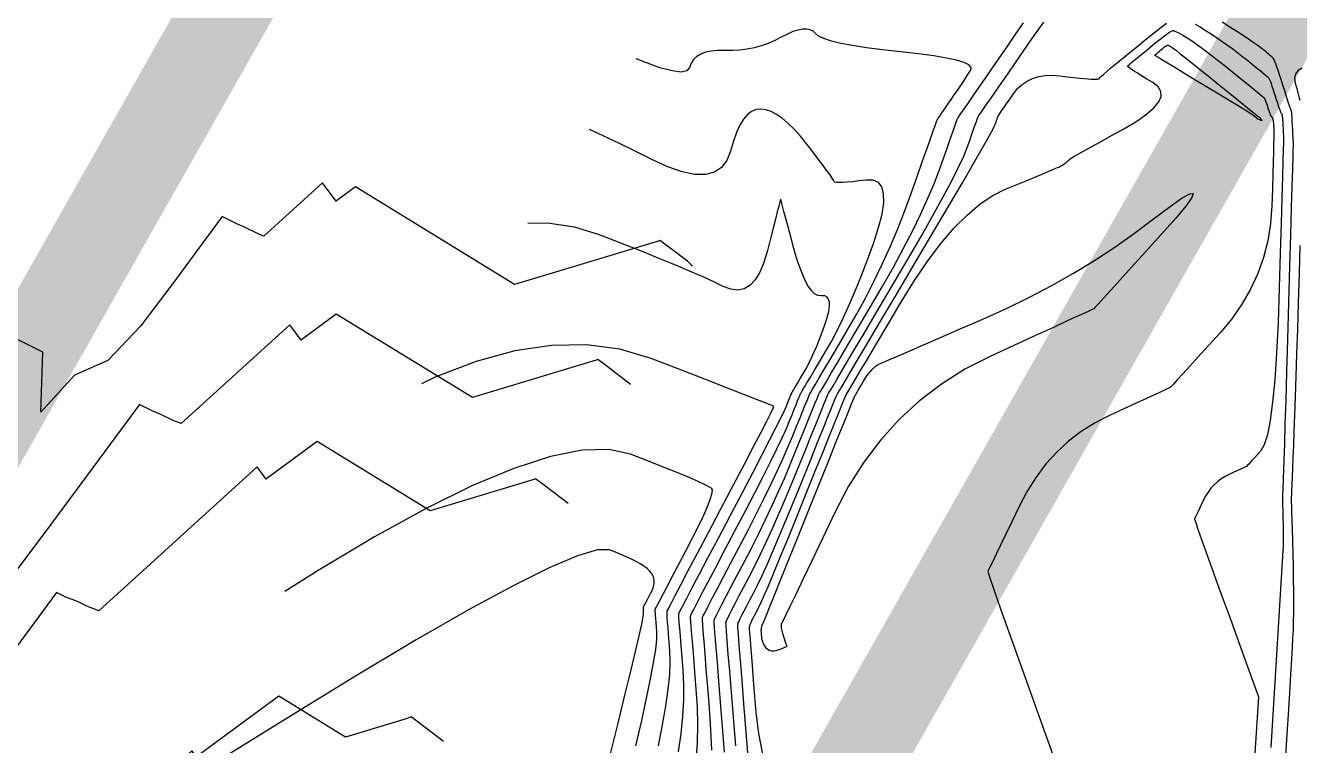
# Model space of a CAD drawing. Header units: metres. Extents: x 729358 to 732680, y 1423022 to 1426117.
# Drawn here: x 730693.5 to 730748.8, y 1425781.3 to 1425812.6 of the extents above; entities that cross this region are included whole.
import ezdxf

# ---------------------------------------------------------------- set-up
doc = ezdxf.new("R2010")
doc.units = ezdxf.units.M
doc.header["$MEASUREMENT"] = 0
doc.linetypes.add('PHANTOM', pattern=[2.5, 1.25, -0.25, 0.25, -0.25, 0.25, -0.25])
for name, color, linetype in [('36Bound', 6, 'PHANTOM'), ('CONTOUR', 59, 'Continuous'), ('HR36 IE-Exi_Xref$0$CONTOUR', 8, 'Continuous'), ('HR36 IE-Exi_Xref$0$CONTOURINDEX', 10, 'Continuous'), ('INDEX-CON', 252, 'Continuous')]:
    doc.layers.add(name, color=color, linetype=linetype)

# ---------------------------------------------------------------- blocks, each defined once
blk = doc.blocks.new('ct 50 rai')
at = {"layer": 'CONTOUR'}
for points in [[(-278.741, 2.08), (-278.778, 2.976), (-278.842, 3.919), (-278.915, 4.825), (-278.978, 5.612), (-279.032, 6.278), (-279.075, 6.823), (-279.108, 7.248), (-279.132, 7.553), (-279.145, 7.737), (-279.148, 7.801), (-279.147, 7.805), (-279.145, 7.811), (-279.143, 7.817), (-279.142, 7.824), (-279.14, 7.833), (-279.138, 7.842), (-279.136, 7.853), (-279.135, 7.865), (-279.108, 7.924), (-279.032, 8.075), (-278.906, 8.32), (-278.73, 8.658), (-278.505, 9.089), (-278.23, 9.613), (-277.906, 10.23), (-277.532, 10.94), (-277.147, 11.678), (-276.789, 12.376), (-276.459, 13.036), (-276.156, 13.656), (-275.88, 14.238), (-275.632, 14.781), (-275.412, 15.285), (-275.219, 15.75), (-275.05, 16.169), (-274.904, 16.532), (-274.78, 16.839), (-274.678, 17.092), (-274.598, 17.289), (-274.541, 17.431), (-274.506, 17.518), (-274.493, 17.55), (-274.491, 17.553), (-274.489, 17.557), (-274.487, 17.56), (-274.486, 17.563), (-274.484, 17.566), (-274.483, 17.569), (-274.482, 17.571), (-274.481, 17.574), (-274.454, 17.619), (-274.376, 17.75), (-274.247, 17.968), (-274.068, 18.272), (-273.837, 18.661), (-273.554, 19.138), (-273.221, 19.7), (-272.837, 20.348), (-272.435, 21.046), (-272.05, 21.756), (-271.681, 22.479), (-271.328, 23.213), (-270.992, 23.96), (-270.672, 24.72), (-270.368, 25.491), (-270.081, 26.275), (-269.819, 27.017), (-269.591, 27.661), (-269.398, 28.207), (-269.239, 28.656), (-269.114, 29.007), (-269.024, 29.26), (-268.967, 29.416), (-268.945, 29.475), (-268.941, 29.484), (-268.937, 29.491), (-268.934, 29.498), (-268.931, 29.503), (-268.929, 29.508), (-268.927, 29.511), (-268.926, 29.513), (-268.926, 29.513), (-268.917, 29.527), (-268.889, 29.566), (-268.844, 29.632), (-268.779, 29.725), (-268.697, 29.844), (-268.597, 29.989), (-268.478, 30.161), (-268.341, 30.359), (-268.199, 30.564), (-268.067, 30.756), (-267.945, 30.936), (-267.832, 31.104), (-267.729, 31.26), (-267.636, 31.402), (-267.552, 31.533), (-267.477, 31.651), (-267.464, 31.761), (-267.564, 31.868), (-267.777, 31.972), (-268.102, 32.072), (-268.541, 32.168), (-269.092, 32.261), (-269.757, 32.351), (-270.534, 32.438), (-271.321, 32.524), (-272.015, 32.614), (-272.617, 32.709), (-273.127, 32.806), (-273.543, 32.908), (-273.867, 33.013), (-274.098, 33.123), (-274.236, 33.235), (-274.34, 33.333), (-274.467, 33.397), (-274.618, 33.428), (-274.792, 33.424), (-274.989, 33.386), (-275.21, 33.315), (-275.454, 33.21), (-275.721, 33.071), (-276.003, 32.925), (-276.292, 32.801), (-276.588, 32.698), (-276.891, 32.616), (-277.201, 32.555), (-277.517, 32.516), (-277.84, 32.497), (-278.17, 32.5), (-278.486, 32.5), (-278.766, 32.474), (-279.011, 32.421), (-279.22, 32.342), (-279.394, 32.237), (-279.533, 32.105), (-279.636, 31.947), (-279.704, 31.762), (-279.822, 31.613), (-280.076, 31.561), (-280.466, 31.605), (-280.992, 31.746), (-281.653, 31.984), (-282.02, 32.138)], [(-280.184, 2.016), (-280.073, 2.812), (-279.998, 3.564), (-279.959, 4.274), (-279.954, 4.941), (-279.985, 5.566), (-280.031, 6.132), (-280.07, 6.623), (-280.103, 7.04), (-280.13, 7.381), (-280.15, 7.648), (-280.163, 7.84), (-280.171, 7.958), (-280.172, 8), (-280.169, 8.005), (-280.167, 8.011), (-280.165, 8.017), (-280.164, 8.023), (-280.162, 8.03), (-280.161, 8.037), (-280.159, 8.044), (-280.158, 8.051), (-280.122, 8.124), (-280.017, 8.328), (-279.843, 8.662), (-279.599, 9.128), (-279.286, 9.723), (-278.904, 10.45), (-278.453, 11.307), (-277.932, 12.296), (-277.408, 13.291), (-276.947, 14.172), (-276.549, 14.938), (-276.213, 15.588), (-275.94, 16.124), (-275.73, 16.544), (-275.583, 16.849), (-275.498, 17.039), (-275.448, 17.163), (-275.404, 17.272), (-275.367, 17.364), (-275.335, 17.441), (-275.311, 17.502), (-275.292, 17.547), (-275.28, 17.577), (-275.274, 17.59), (-275.271, 17.595), (-275.269, 17.6), (-275.267, 17.604), (-275.265, 17.607), (-275.264, 17.61), (-275.263, 17.612), (-275.262, 17.613), (-275.262, 17.614), (-275.254, 17.628), (-275.231, 17.666), (-275.193, 17.73), (-275.14, 17.819), (-275.072, 17.934), (-274.989, 18.074), (-274.891, 18.24), (-274.778, 18.43), (-274.658, 18.642), (-274.538, 18.869), (-274.418, 19.113), (-274.299, 19.374), (-274.18, 19.65), (-274.061, 19.943), (-273.943, 20.252), (-273.825, 20.578), (-273.724, 20.889), (-273.657, 21.156), (-273.625, 21.379), (-273.626, 21.557), (-273.661, 21.692), (-273.73, 21.782), (-273.833, 21.827), (-273.97, 21.828), (-274.124, 21.842), (-274.276, 21.926), (-274.427, 22.079), (-274.577, 22.302), (-274.726, 22.594), (-274.874, 22.956), (-275.021, 23.387), (-275.166, 23.888), (-275.302, 24.39), (-275.42, 24.826), (-275.52, 25.195), (-275.602, 25.497), (-275.666, 25.732), (-275.711, 25.9), (-275.739, 26.002), (-275.749, 26.037), (-275.758, 26.003), (-275.786, 25.899), (-275.83, 25.725), (-275.893, 25.48), (-275.973, 25.165), (-276.071, 24.78), (-276.187, 24.325), (-276.32, 23.8), (-276.475, 23.285), (-276.653, 22.861), (-276.857, 22.529), (-277.084, 22.289), (-277.336, 22.14), (-277.613, 22.082), (-277.914, 22.116), (-278.239, 22.242), (-278.619, 22.427), (-279.084, 22.64), (-279.635, 22.881), (-280.27, 23.149), (-280.99, 23.446), (-281.795, 23.77), (-282.685, 24.122), (-283.66, 24.502), (-284.698, 24.819), (-285.777, 24.983), (-286.737, 24.991)], [(-282.044, 2.275), (-281.785, 3.38), (-281.568, 4.351), (-281.395, 5.19), (-281.264, 5.895), (-281.176, 6.468), (-281.131, 6.907), (-281.129, 7.214), (-281.147, 7.439), (-281.162, 7.635), (-281.175, 7.802), (-281.184, 7.94), (-281.191, 8.048), (-281.195, 8.128), (-281.196, 8.178), (-281.195, 8.199), (-281.192, 8.206), (-281.19, 8.212), (-281.188, 8.217), (-281.186, 8.222), (-281.184, 8.227), (-281.183, 8.231), (-281.182, 8.234), (-281.182, 8.238), (-281.161, 8.28), (-281.098, 8.399), (-280.995, 8.597), (-280.851, 8.872), (-280.665, 9.225), (-280.439, 9.655), (-280.171, 10.164), (-279.862, 10.75), (-279.556, 11.339), (-279.298, 11.856), (-279.086, 12.302), (-278.922, 12.676), (-278.806, 12.978), (-278.736, 13.208), (-278.714, 13.367), (-278.739, 13.454), (-278.837, 13.522), (-279.033, 13.624), (-279.328, 13.76), (-279.721, 13.93), (-280.212, 14.134), (-280.802, 14.372), (-281.49, 14.645), (-282.276, 14.951), (-283.219, 15.155), (-284.376, 15.12), (-285.749, 14.847), (-287.337, 14.334), (-289.139, 13.583), (-291.156, 12.592), (-293.389, 11.363), (-295.836, 9.895), (-297.298, 8.988)]]:
    blk.add_lwpolyline(points, dxfattribs=at)
at = {"layer": 'CONTOUR', "flags": 128}
for points in [[(-273.707, 17.519), (-273.66, 17.599), (-273.526, 17.826), (-273.305, 18.2), (-272.997, 18.72), (-272.602, 19.387), (-272.12, 20.2), (-271.551, 21.16), (-270.896, 22.266), (-270.233, 23.393), (-269.643, 24.412), (-269.127, 25.325), (-268.683, 26.131), (-268.313, 26.83), (-268.015, 27.422), (-267.791, 27.907), (-267.64, 28.285), (-267.532, 28.59), (-267.438, 28.855), (-267.359, 29.079), (-267.293, 29.264), (-267.242, 29.408), (-267.205, 29.512), (-267.182, 29.577), (-267.173, 29.601), (-267.171, 29.604), (-267.169, 29.608), (-267.168, 29.61), (-267.166, 29.613), (-267.165, 29.615), (-267.165, 29.617), (-267.164, 29.618), (-267.163, 29.619), (-267.127, 29.671), (-267.018, 29.828), (-266.838, 30.089), (-266.585, 30.453), (-266.261, 30.922), (-265.864, 31.495), (-265.395, 32.172), (-264.854, 32.953), (-264.31, 33.734)], [(-256.562, 33.744), (-256.227, 33.531), (-255.925, 33.337), (-255.655, 33.161), (-255.418, 33.003), (-255.213, 32.865), (-255.041, 32.744), (-254.901, 32.643), (-254.794, 32.56), (-254.707, 32.489), (-254.629, 32.424), (-254.56, 32.364), (-254.499, 32.31), (-254.446, 32.261), (-254.403, 32.218), (-254.367, 32.18), (-254.341, 32.148), (-254.315, 32.104), (-254.282, 32.032), (-254.242, 31.932), (-254.194, 31.803), (-254.139, 31.645), (-254.077, 31.459), (-254.008, 31.245), (-253.932, 31.002), (-253.856, 30.761), (-253.79, 30.551), (-253.734, 30.373), (-253.687, 30.226), (-253.649, 30.11), (-253.621, 30.026), (-253.603, 29.973), (-253.594, 29.952), (-253.589, 29.946), (-253.585, 29.939), (-253.582, 29.932), (-253.578, 29.924), (-253.575, 29.915), (-253.572, 29.906), (-253.569, 29.895), (-253.567, 29.884), (-253.565, 29.873), (-253.563, 29.863), (-253.561, 29.853), (-253.559, 29.844), (-253.557, 29.836), (-253.556, 29.828), (-253.554, 29.82), (-253.553, 29.814), (-253.551, 29.796), (-253.549, 29.758), (-253.545, 29.697), (-253.54, 29.616), (-253.534, 29.512), (-253.526, 29.387), (-253.518, 29.241), (-253.509, 29.073), (-253.5, 28.905), (-253.492, 28.758), (-253.486, 28.632), (-253.481, 28.527), (-253.478, 28.444), (-253.477, 28.382), (-253.476, 28.341), (-253.478, 28.321), (-253.483, 28.207), (-253.493, 27.883), (-253.51, 27.349), (-253.532, 26.606), (-253.56, 25.652), (-253.594, 24.488), (-253.633, 23.115), (-253.678, 21.532), (-253.724, 19.935), (-253.764, 18.524), (-253.8, 17.296), (-253.831, 16.253), (-253.857, 15.393), (-253.879, 14.719), (-253.895, 14.228), (-253.906, 13.922), (-253.915, 13.721), (-253.922, 13.546), (-253.928, 13.398), (-253.933, 13.276), (-253.937, 13.181), (-253.94, 13.112), (-253.942, 13.07), (-253.942, 13.054), (-253.942, 13.052), (-253.942, 13.049), (-253.942, 13.047), (-253.942, 13.045), (-253.942, 13.044), (-253.942, 13.042), (-253.942, 13.041), (-253.942, 13.04), (-253.942, 13.025), (-253.941, 12.983), (-253.939, 12.912), (-253.936, 12.814), (-253.933, 12.688), (-253.929, 12.533), (-253.924, 12.352), (-253.918, 12.142), (-253.912, 11.925), (-253.909, 11.72), (-253.906, 11.528), (-253.906, 11.35), (-253.907, 11.184), (-253.909, 11.031), (-253.913, 10.89), (-253.919, 10.763), (-253.933, 10.523), (-253.962, 10.046), (-254.006, 9.332), (-254.065, 8.379), (-254.139, 7.19), (-254.228, 5.763), (-254.332, 4.098), (-254.451, 2.197)], [(-277.698, 2.271), (-277.799, 3.519), (-277.887, 4.6), (-277.96, 5.515), (-278.02, 6.265), (-278.067, 6.848), (-278.1, 7.265), (-278.119, 7.517), (-278.125, 7.602), (-278.124, 7.605), (-278.123, 7.61), (-278.121, 7.617), (-278.12, 7.626), (-278.118, 7.636), (-278.116, 7.648), (-278.113, 7.662), (-278.111, 7.678), (-278.094, 7.723), (-278.046, 7.823), (-277.969, 7.978), (-277.861, 8.189), (-277.724, 8.455), (-277.556, 8.776), (-277.359, 9.153), (-277.131, 9.585), (-276.885, 10.064), (-276.631, 10.58), (-276.369, 11.133), (-276.098, 11.724), (-275.82, 12.353), (-275.535, 13.018), (-275.241, 13.721), (-274.939, 14.462), (-274.652, 15.174), (-274.403, 15.792), (-274.193, 16.316), (-274.02, 16.745), (-273.884, 17.08), (-273.787, 17.321), (-273.728, 17.467), (-273.707, 17.519)], [(-276.517, 1.918), (-276.697, 2.814), (-276.806, 3.725), (-276.876, 4.587), (-276.936, 5.333), (-276.987, 5.965), (-277.029, 6.482), (-277.061, 6.884), (-277.084, 7.172), (-277.097, 7.345), (-277.102, 7.403), (-277.101, 7.405), (-277.1, 7.41), (-277.099, 7.417), (-277.098, 7.427), (-277.096, 7.439), (-277.093, 7.454), (-277.091, 7.472), (-277.088, 7.492), (-277.079, 7.522), (-277.06, 7.57), (-277.031, 7.636), (-276.992, 7.72), (-276.942, 7.821), (-276.882, 7.94), (-276.812, 8.076), (-276.731, 8.23), (-276.623, 8.45), (-276.472, 8.784), (-276.278, 9.231), (-276.041, 9.792), (-275.761, 10.467), (-275.437, 11.256), (-275.07, 12.158), (-274.66, 13.174), (-274.255, 14.18), (-273.904, 15.051), (-273.607, 15.789), (-273.363, 16.393), (-273.174, 16.863), (-273.039, 17.199), (-272.958, 17.401), (-272.93, 17.469), (-272.93, 17.47), (-272.929, 17.472), (-272.928, 17.474), (-272.926, 17.476), (-272.925, 17.48), (-272.923, 17.483), (-272.921, 17.488), (-272.918, 17.492), (-272.879, 17.56), (-272.765, 17.753), (-272.577, 18.071), (-272.314, 18.514), (-271.977, 19.083), (-271.566, 19.777), (-271.081, 20.596), (-270.521, 21.54), (-269.929, 22.498), (-269.345, 23.357), (-268.769, 24.118), (-268.201, 24.781), (-267.642, 25.345), (-267.09, 25.811), (-266.548, 26.178), (-266.013, 26.448), (-265.513, 26.655), (-265.074, 26.837), (-264.695, 26.995), (-264.376, 27.127), (-264.119, 27.235), (-263.921, 27.317), (-263.785, 27.375), (-263.709, 27.407), (-263.663, 27.428), (-263.617, 27.451), (-263.571, 27.476), (-263.525, 27.503), (-263.479, 27.532), (-263.433, 27.563), (-263.386, 27.596), (-263.34, 27.632), (-263.297, 27.666), (-263.26, 27.695), (-263.229, 27.721), (-263.205, 27.742), (-263.186, 27.759), (-263.174, 27.771), (-263.169, 27.779), (-263.169, 27.783), (-263.136, 27.805), (-263.028, 27.868), (-262.845, 27.972), (-262.587, 28.117), (-262.255, 28.303), (-261.849, 28.529), (-261.367, 28.796), (-260.811, 29.105), (-260.273, 29.423), (-259.844, 29.722), (-259.525, 30.001), (-259.316, 30.26), (-259.216, 30.499), (-259.226, 30.719), (-259.345, 30.918), (-259.574, 31.098), (-259.84, 31.257), (-260.068, 31.397), (-260.26, 31.518), (-260.415, 31.618), (-260.533, 31.699), (-260.614, 31.76), (-260.659, 31.801), (-260.666, 31.823), (-260.642, 31.846), (-260.59, 31.89), (-260.512, 31.957), (-260.406, 32.045), (-260.273, 32.156), (-260.113, 32.288), (-259.926, 32.442), (-259.711, 32.618), (-259.496, 32.793), (-259.306, 32.945), (-259.141, 33.073), (-259.001, 33.179), (-258.887, 33.26), (-258.798, 33.319), (-258.733, 33.354), (-258.695, 33.366), (-258.661, 33.36), (-258.612, 33.343), (-258.549, 33.314), (-258.471, 33.274), (-258.378, 33.223), (-258.271, 33.16), (-258.148, 33.085), (-258.011, 32.999), (-257.855, 32.897), (-257.675, 32.771), (-257.471, 32.624), (-257.243, 32.454), (-256.991, 32.262), (-256.716, 32.047), (-256.417, 31.81), (-256.094, 31.55), (-255.779, 31.296), (-255.505, 31.074), (-255.273, 30.885), (-255.081, 30.728), (-254.93, 30.604), (-254.821, 30.513), (-254.752, 30.454), (-254.724, 30.428), (-254.715, 30.413), (-254.704, 30.389), (-254.69, 30.355), (-254.674, 30.312), (-254.656, 30.259), (-254.635, 30.196), (-254.612, 30.124), (-254.586, 30.042), (-254.56, 29.96), (-254.535, 29.886), (-254.512, 29.821), (-254.491, 29.765), (-254.472, 29.717), (-254.454, 29.677), (-254.437, 29.647), (-254.423, 29.624), (-254.41, 29.607), (-254.398, 29.592), (-254.388, 29.578), (-254.38, 29.567), (-254.374, 29.557), (-254.369, 29.549), (-254.366, 29.542), (-254.364, 29.538), (-254.363, 29.533), (-254.362, 29.526), (-254.36, 29.518), (-254.358, 29.507), (-254.356, 29.494), (-254.353, 29.48), (-254.35, 29.463), (-254.347, 29.445), (-254.343, 29.423), (-254.339, 29.396), (-254.336, 29.364), (-254.332, 29.328), (-254.329, 29.287), (-254.326, 29.241), (-254.322, 29.19), (-254.319, 29.135), (-254.316, 29.08), (-254.314, 29.032), (-254.312, 28.992), (-254.31, 28.958), (-254.309, 28.931), (-254.309, 28.91), (-254.309, 28.897), (-254.309, 28.891), (-254.311, 28.839), (-254.316, 28.69), (-254.323, 28.443), (-254.333, 28.098), (-254.346, 27.656), (-254.362, 27.116), (-254.38, 26.478), (-254.401, 25.743), (-254.456, 24.971), (-254.575, 24.223), (-254.759, 23.498), (-255.008, 22.797), (-255.322, 22.119), (-255.7, 21.465), (-256.143, 20.835), (-256.651, 20.228), (-257.158, 19.671), (-257.597, 19.187), (-257.968, 18.778), (-258.273, 18.443), (-258.509, 18.183), (-258.679, 17.997), (-258.781, 17.885), (-258.815, 17.847), (-258.857, 17.828), (-258.981, 17.771), (-259.187, 17.676), (-259.475, 17.543), (-259.845, 17.373), (-260.298, 17.165), (-260.832, 16.92), (-261.449, 16.636), (-262.086, 16.31), (-262.681, 15.936), (-263.235, 15.513), (-263.748, 15.043), (-264.219, 14.524), (-264.649, 13.957), (-265.038, 13.342), (-265.385, 12.679), (-265.692, 12.033), (-265.959, 11.472), (-266.187, 10.995), (-266.376, 10.601), (-266.526, 10.291), (-266.637, 10.066), (-266.708, 9.924), (-266.74, 9.866), (-266.685, 9.668), (-266.496, 9.106), (-266.173, 8.181), (-265.715, 6.891), (-265.124, 5.237), (-264.397, 3.219), (-263.537, 0.838)]]:
    blk.add_lwpolyline(points, dxfattribs=at)
at = {"layer": 'INDEX-CON'}
for points in [[(-253.081, 31.728), (-253.263, 31.622), (-253.374, 31.478), (-253.414, 31.295), (-253.383, 31.074), (-253.322, 30.847), (-253.268, 30.649), (-253.224, 30.479), (-253.188, 30.338)], [(-253.186, 24.016), (-253.221, 22.799), (-253.257, 21.547), (-253.291, 20.386), (-253.324, 19.316), (-253.355, 18.338), (-253.385, 17.45), (-253.413, 16.653), (-253.439, 15.948), (-253.464, 15.333), (-253.486, 14.8), (-253.505, 14.337), (-253.522, 13.945), (-253.535, 13.624), (-253.546, 13.374), (-253.553, 13.195), (-253.558, 13.087), (-253.559, 13.049), (-253.559, 13.047), (-253.559, 13.045), (-253.559, 13.043), (-253.559, 13.041), (-253.559, 13.039), (-253.559, 13.037), (-253.559, 13.034), (-253.559, 13.032), (-253.558, 12.993), (-253.555, 12.879), (-253.55, 12.691), (-253.543, 12.428), (-253.534, 12.091), (-253.522, 11.68), (-253.509, 11.195), (-253.494, 10.635), (-253.479, 10.055), (-253.469, 9.51), (-253.463, 8.998), (-253.461, 8.521), (-253.464, 8.079), (-253.471, 7.67), (-253.482, 7.296), (-253.497, 6.956), (-253.518, 6.565), (-253.549, 6.037), (-253.589, 5.373), (-253.637, 4.572), (-253.694, 3.635), (-253.761, 2.56), (-253.836, 1.35)], [(-278.189, 1.993), (-278.27, 3.095), (-278.357, 4.172), (-278.432, 5.106), (-278.496, 5.896), (-278.548, 6.544), (-278.588, 7.048), (-278.616, 7.409), (-278.632, 7.627), (-278.637, 7.701), (-278.635, 7.705), (-278.634, 7.71), (-278.632, 7.717), (-278.631, 7.725), (-278.629, 7.734), (-278.627, 7.745), (-278.625, 7.758), (-278.623, 7.772), (-278.601, 7.823), (-278.539, 7.949), (-278.437, 8.149), (-278.296, 8.424), (-278.114, 8.772), (-277.893, 9.195), (-277.632, 9.692), (-277.332, 10.263), (-277.016, 10.871), (-276.71, 11.478), (-276.414, 12.084), (-276.127, 12.69), (-275.85, 13.295), (-275.583, 13.9), (-275.326, 14.503), (-275.079, 15.106), (-274.851, 15.671), (-274.654, 16.162), (-274.487, 16.577), (-274.349, 16.917), (-274.242, 17.183), (-274.165, 17.373), (-274.119, 17.489), (-274.102, 17.529), (-274.1, 17.532), (-274.099, 17.536), (-274.097, 17.539), (-274.096, 17.542), (-274.094, 17.545), (-274.093, 17.548), (-274.091, 17.551), (-274.09, 17.553), (-274.054, 17.615), (-273.949, 17.792), (-273.775, 18.087), (-273.531, 18.498), (-273.219, 19.025), (-272.837, 19.669), (-272.386, 20.43), (-271.866, 21.307), (-271.334, 22.219), (-270.847, 23.084), (-270.404, 23.902), (-270.006, 24.672), (-269.652, 25.395), (-269.344, 26.071), (-269.08, 26.699), (-268.86, 27.28), (-268.676, 27.803), (-268.515, 28.258), (-268.378, 28.643), (-268.266, 28.96), (-268.178, 29.207), (-268.114, 29.386), (-268.075, 29.496), (-268.059, 29.538), (-268.056, 29.544), (-268.053, 29.549), (-268.051, 29.554), (-268.049, 29.558), (-268.047, 29.561), (-268.046, 29.564), (-268.045, 29.565), (-268.045, 29.566), (-268.018, 29.605), (-267.938, 29.72), (-267.805, 29.912), (-267.619, 30.18), (-267.381, 30.525), (-267.089, 30.947), (-266.744, 31.445), (-266.346, 32.02), (-265.935, 32.615), (-265.552, 33.174), (-265.197, 33.697)], [(-279.413, 1.622), (-279.366, 2.399), (-279.35, 3.177), (-279.366, 3.958), (-279.414, 4.742), (-279.473, 5.479), (-279.524, 6.117), (-279.567, 6.659), (-279.602, 7.102), (-279.629, 7.448), (-279.647, 7.697), (-279.658, 7.847), (-279.66, 7.901), (-279.658, 7.905), (-279.656, 7.911), (-279.654, 7.917), (-279.653, 7.924), (-279.651, 7.931), (-279.649, 7.94), (-279.648, 7.948), (-279.646, 7.958), (-279.615, 8.024), (-279.524, 8.202), (-279.374, 8.491), (-279.165, 8.893), (-278.896, 9.406), (-278.567, 10.032), (-278.179, 10.769), (-277.732, 11.618), (-277.278, 12.485), (-276.868, 13.274), (-276.504, 13.987), (-276.184, 14.622), (-275.91, 15.181), (-275.681, 15.662), (-275.497, 16.067), (-275.358, 16.395), (-275.249, 16.666), (-275.154, 16.902), (-275.073, 17.102), (-275.007, 17.267), (-274.955, 17.396), (-274.917, 17.489), (-274.893, 17.547), (-274.883, 17.57), (-274.881, 17.574), (-274.879, 17.578), (-274.877, 17.582), (-274.875, 17.585), (-274.874, 17.588), (-274.873, 17.59), (-274.872, 17.592), (-274.871, 17.594), (-274.854, 17.623), (-274.804, 17.708), (-274.72, 17.849), (-274.604, 18.046), (-274.454, 18.298), (-274.272, 18.606), (-274.056, 18.97), (-273.808, 19.389), (-273.543, 19.855), (-273.279, 20.356), (-273.015, 20.893), (-272.753, 21.465), (-272.491, 22.074), (-272.23, 22.718), (-271.97, 23.399), (-271.71, 24.114), (-271.488, 24.8), (-271.341, 25.387), (-271.269, 25.877), (-271.271, 26.27), (-271.349, 26.565), (-271.501, 26.763), (-271.728, 26.864), (-272.029, 26.867), (-272.348, 26.826), (-272.625, 26.794), (-272.86, 26.772), (-273.054, 26.76), (-273.207, 26.757), (-273.319, 26.764), (-273.389, 26.78), (-273.418, 26.806), (-273.444, 26.858), (-273.505, 26.953), (-273.601, 27.09), (-273.732, 27.271), (-273.898, 27.494), (-274.099, 27.761), (-274.335, 28.07), (-274.606, 28.422), (-274.89, 28.772), (-275.164, 29.077), (-275.429, 29.337), (-275.683, 29.55), (-275.929, 29.719), (-276.165, 29.841), (-276.391, 29.918), (-276.607, 29.949), (-276.813, 29.928), (-277.007, 29.848), (-277.189, 29.708), (-277.36, 29.51), (-277.519, 29.252), (-277.666, 28.935), (-277.801, 28.559), (-277.925, 28.124), (-278.082, 27.711), (-278.316, 27.404), (-278.627, 27.201), (-279.016, 27.103), (-279.483, 27.11), (-280.026, 27.222), (-280.648, 27.439), (-281.346, 27.76), (-282.073, 28.125), (-282.777, 28.469), (-283.46, 28.794), (-284.048, 29.066)], [(-281.057, 2.279), (-280.876, 3.184), (-280.734, 4.001), (-280.631, 4.73), (-280.567, 5.371), (-280.543, 5.924), (-280.557, 6.39), (-280.589, 6.786), (-280.616, 7.129), (-280.639, 7.421), (-280.657, 7.661), (-280.67, 7.848), (-280.679, 7.984), (-280.684, 8.068), (-280.683, 8.1), (-280.681, 8.106), (-280.679, 8.111), (-280.677, 8.117), (-280.675, 8.123), (-280.673, 8.128), (-280.672, 8.134), (-280.671, 8.139), (-280.67, 8.144), (-280.633, 8.218), (-280.523, 8.43), (-280.34, 8.778), (-280.085, 9.265), (-279.758, 9.888), (-279.357, 10.649), (-278.884, 11.547), (-278.339, 12.582), (-277.793, 13.618), (-277.322, 14.516), (-276.924, 15.277), (-276.599, 15.901), (-276.348, 16.388), (-276.171, 16.738), (-276.067, 16.951), (-276.037, 17.026), (-276.126, 17.065), (-276.38, 17.167), (-276.799, 17.332), (-277.383, 17.56), (-278.132, 17.852), (-279.046, 18.207), (-280.125, 18.626), (-281.368, 19.108), (-282.734, 19.513), (-284.177, 19.703), (-285.699, 19.677), (-287.298, 19.436), (-288.976, 18.979), (-290.731, 18.306), (-291.346, 18.008)], [(-283.156, 1.868), (-282.811, 3.263), (-282.512, 4.48), (-282.26, 5.519), (-282.055, 6.379), (-281.896, 7.061), (-281.785, 7.565), (-281.719, 7.89), (-281.701, 8.037), (-281.705, 8.092), (-281.708, 8.141), (-281.71, 8.183), (-281.711, 8.219), (-281.712, 8.248), (-281.711, 8.272), (-281.709, 8.288), (-281.707, 8.299), (-281.704, 8.306), (-281.701, 8.312), (-281.699, 8.317), (-281.697, 8.321), (-281.695, 8.325), (-281.694, 8.328), (-281.694, 8.33), (-281.693, 8.331), (-281.688, 8.341), (-281.674, 8.369), (-281.65, 8.415), (-281.616, 8.479), (-281.573, 8.561), (-281.52, 8.662), (-281.457, 8.78), (-281.385, 8.917), (-281.319, 9.06), (-281.273, 9.196), (-281.249, 9.326), (-281.245, 9.45), (-281.263, 9.567), (-281.301, 9.678), (-281.361, 9.783), (-281.441, 9.881), (-281.548, 9.978), (-281.686, 10.081), (-281.857, 10.188), (-282.058, 10.3), (-282.292, 10.416), (-282.557, 10.538), (-282.854, 10.664), (-283.183, 10.795), (-283.704, 10.797), (-284.576, 10.538), (-285.8, 10.016), (-287.375, 9.232), (-289.303, 8.187), (-291.582, 6.879), (-294.213, 5.309), (-297.195, 3.478), (-300.157, 1.638)]]:
    blk.add_lwpolyline(points, dxfattribs=at)
at = {"layer": 'INDEX-CON', "flags": 128}
for points in [[(-254.981, 4.397), (-255.135, 1.934)], [(-277.127, 1.447), (-277.241, 2.865), (-277.341, 4.094), (-277.425, 5.134), (-277.493, 5.986), (-277.546, 6.648), (-277.584, 7.122), (-277.606, 7.406), (-277.613, 7.502), (-277.613, 7.505), (-277.612, 7.51), (-277.61, 7.517), (-277.609, 7.526), (-277.607, 7.538), (-277.604, 7.551), (-277.602, 7.567), (-277.599, 7.585), (-277.586, 7.623), (-277.553, 7.697), (-277.5, 7.807), (-277.427, 7.954), (-277.333, 8.138), (-277.219, 8.358), (-277.085, 8.615), (-276.931, 8.908), (-276.754, 9.257), (-276.552, 9.682), (-276.324, 10.182), (-276.07, 10.758), (-275.791, 11.41), (-275.486, 12.137), (-275.155, 12.94), (-274.799, 13.818), (-274.453, 14.677), (-274.154, 15.422), (-273.9, 16.052), (-273.692, 16.568), (-273.53, 16.97), (-273.414, 17.257), (-273.345, 17.43), (-273.321, 17.489), (-273.32, 17.491), (-273.319, 17.493), (-273.318, 17.495), (-273.316, 17.498), (-273.315, 17.501), (-273.313, 17.505), (-273.311, 17.509), (-273.309, 17.513), (-273.254, 17.606), (-273.094, 17.876), (-272.829, 18.324), (-272.459, 18.95), (-271.983, 19.752), (-271.402, 20.733), (-270.716, 21.89), (-269.925, 23.226), (-269.132, 24.566), (-268.44, 25.74), (-267.85, 26.748), (-267.361, 27.589), (-266.973, 28.264), (-266.687, 28.773), (-266.502, 29.115), (-266.419, 29.29), (-266.388, 29.377), (-266.362, 29.452), (-266.339, 29.516), (-266.321, 29.568), (-266.306, 29.609), (-266.296, 29.639), (-266.289, 29.657), (-266.286, 29.664), (-266.286, 29.665), (-266.285, 29.666), (-266.285, 29.667), (-266.284, 29.668), (-266.284, 29.669), (-266.283, 29.67), (-266.283, 29.67), (-266.282, 29.671), (-266.271, 29.687), (-266.24, 29.732), (-266.189, 29.806), (-266.117, 29.91), (-266.025, 30.043), (-265.912, 30.205), (-265.779, 30.397), (-265.626, 30.618), (-265.452, 30.837), (-265.255, 31.021), (-265.037, 31.17), (-264.797, 31.285), (-264.534, 31.365), (-264.25, 31.41), (-263.944, 31.421), (-263.615, 31.397), (-263.295, 31.358), (-263.012, 31.325), (-262.766, 31.298), (-262.558, 31.276), (-262.387, 31.261), (-262.254, 31.25), (-262.158, 31.246), (-262.1, 31.247), (-262.063, 31.251), (-262.03, 31.254), (-262.002, 31.257), (-261.979, 31.259), (-261.96, 31.261), (-261.946, 31.262), (-261.936, 31.263), (-261.931, 31.263), (-261.928, 31.263), (-261.926, 31.264), (-261.924, 31.264), (-261.921, 31.264), (-261.919, 31.265), (-261.917, 31.266), (-261.915, 31.266), (-261.914, 31.267), (-261.912, 31.268), (-261.911, 31.269), (-261.91, 31.27), (-261.909, 31.271), (-261.909, 31.271), (-261.909, 31.272), (-261.909, 31.272), (-261.91, 31.273), (-261.909, 31.274), (-261.907, 31.279), (-261.901, 31.285), (-261.893, 31.294), (-261.883, 31.306), (-261.871, 31.32), (-261.855, 31.336), (-261.838, 31.355), (-261.796, 31.394), (-261.708, 31.471), (-261.573, 31.585), (-261.391, 31.736), (-261.163, 31.925), (-260.889, 32.152), (-260.568, 32.416), (-260.201, 32.718), (-259.832, 33.018), (-259.506, 33.278), (-259.223, 33.499), (-258.984, 33.679)], [(-257.731, 33.647), (-257.522, 33.519), (-257.287, 33.372), (-257.041, 33.214), (-256.8, 33.054), (-256.563, 32.892), (-256.331, 32.729), (-256.102, 32.563), (-255.879, 32.396), (-255.659, 32.226), (-255.444, 32.055), (-255.243, 31.893), (-255.067, 31.749), (-254.916, 31.625), (-254.79, 31.519), (-254.688, 31.433), (-254.612, 31.365), (-254.56, 31.317), (-254.532, 31.288), (-254.515, 31.259), (-254.493, 31.211), (-254.466, 31.143), (-254.434, 31.057), (-254.398, 30.952), (-254.356, 30.828), (-254.31, 30.685), (-254.259, 30.522), (-254.208, 30.361), (-254.163, 30.219), (-254.123, 30.097), (-254.089, 29.995), (-254.06, 29.914), (-254.037, 29.852), (-254.02, 29.81), (-254.008, 29.788), (-253.999, 29.777), (-253.992, 29.766), (-253.985, 29.755), (-253.979, 29.745), (-253.974, 29.736), (-253.971, 29.727), (-253.968, 29.719), (-253.966, 29.711), (-253.964, 29.703), (-253.962, 29.695), (-253.961, 29.685), (-253.959, 29.676), (-253.957, 29.665), (-253.954, 29.654), (-253.952, 29.642), (-253.95, 29.629), (-253.947, 29.61), (-253.944, 29.577), (-253.94, 29.531), (-253.936, 29.472), (-253.931, 29.4), (-253.926, 29.314), (-253.92, 29.215), (-253.914, 29.104), (-253.908, 28.992), (-253.903, 28.895), (-253.899, 28.812), (-253.896, 28.743), (-253.894, 28.687), (-253.893, 28.646), (-253.893, 28.619), (-253.893, 28.606), (-253.898, 28.5), (-253.907, 28.195), (-253.922, 27.691), (-253.943, 26.987), (-253.969, 26.084), (-254.001, 24.982), (-254.038, 23.68), (-254.081, 22.179), (-254.133, 20.668), (-254.199, 19.335), (-254.278, 18.182), (-254.371, 17.208), (-254.477, 16.413), (-254.597, 15.796), (-254.73, 15.359), (-254.877, 15.101), (-255.02, 14.943), (-255.145, 14.805), (-255.251, 14.689), (-255.338, 14.593), (-255.406, 14.519), (-255.455, 14.466), (-255.484, 14.433), (-255.495, 14.422), (-255.508, 14.415), (-255.545, 14.398), (-255.605, 14.371), (-255.688, 14.332), (-255.794, 14.283), (-255.924, 14.224), (-256.077, 14.153), (-256.253, 14.072), (-256.436, 13.979), (-256.606, 13.872), (-256.764, 13.751), (-256.911, 13.616), (-257.046, 13.468), (-257.169, 13.306), (-257.28, 13.13), (-257.379, 12.94), (-257.467, 12.756), (-257.544, 12.595), (-257.609, 12.458), (-257.663, 12.346), (-257.706, 12.257), (-257.737, 12.193), (-257.758, 12.152), (-257.767, 12.136), (-257.726, 12.011), (-257.598, 11.645), (-257.382, 11.039), (-257.077, 10.192), (-256.685, 9.104), (-256.205, 7.776), (-255.637, 6.206), (-254.981, 4.397)], [(-255.039, 29.529), (-255.058, 29.559), (-255.151, 29.631), (-255.316, 29.743), (-255.554, 29.897), (-255.866, 30.091), (-256.25, 30.327), (-256.708, 30.604), (-257.238, 30.923), (-257.77, 31.24), (-258.23, 31.516), (-258.619, 31.75), (-258.937, 31.942), (-259.183, 32.092), (-259.358, 32.2), (-259.462, 32.267), (-259.495, 32.291), (-259.488, 32.297), (-259.473, 32.31), (-259.451, 32.329), (-259.42, 32.354), (-259.382, 32.386), (-259.337, 32.424), (-259.283, 32.468), (-259.222, 32.518), (-259.16, 32.568), (-259.106, 32.611), (-259.059, 32.648), (-259.019, 32.678), (-258.986, 32.702), (-258.961, 32.718), (-258.943, 32.728), (-258.931, 32.732), (-258.922, 32.73), (-258.908, 32.725), (-258.89, 32.717), (-258.868, 32.706), (-258.841, 32.691), (-258.81, 32.673), (-258.775, 32.652), (-258.736, 32.627), (-258.669, 32.579), (-258.55, 32.489), (-258.379, 32.356), (-258.155, 32.179), (-257.88, 31.96), (-257.553, 31.698), (-257.174, 31.393), (-256.743, 31.045), (-256.315, 30.699), (-255.944, 30.399), (-255.629, 30.145), (-255.372, 29.937), (-255.172, 29.776), (-255.03, 29.66), (-254.944, 29.591), (-254.915, 29.568), (-254.915, 29.568), (-254.915, 29.567), (-254.915, 29.567), (-254.914, 29.566), (-254.914, 29.565), (-254.914, 29.564), (-254.913, 29.563), (-254.913, 29.562), (-254.912, 29.56), (-254.91, 29.556), (-254.906, 29.551), (-254.901, 29.545), (-254.895, 29.536), (-254.888, 29.526), (-254.879, 29.515), (-254.869, 29.502), (-254.859, 29.489), (-254.851, 29.478), (-254.845, 29.468), (-254.841, 29.461), (-254.839, 29.455), (-254.839, 29.451), (-254.84, 29.449), (-254.844, 29.448), (-254.851, 29.45), (-254.863, 29.454), (-254.879, 29.46), (-254.901, 29.469), (-254.928, 29.48), (-254.96, 29.494), (-254.997, 29.51), (-255.039, 29.529)], [(-275.472, 6.588), (-275.635, 6.512), (-275.783, 6.454), (-275.915, 6.415), (-276.033, 6.394), (-276.135, 6.391), (-276.222, 6.406), (-276.293, 6.44), (-276.35, 6.493), (-276.396, 6.555), (-276.436, 6.618), (-276.472, 6.682), (-276.502, 6.748), (-276.526, 6.814), (-276.545, 6.882), (-276.559, 6.951), (-276.567, 7.021), (-276.573, 7.087), (-276.577, 7.144), (-276.581, 7.193), (-276.585, 7.233), (-276.587, 7.263), (-276.589, 7.286), (-276.59, 7.299), (-276.59, 7.303), (-276.59, 7.305), (-276.589, 7.309), (-276.588, 7.317), (-276.587, 7.327), (-276.585, 7.341), (-276.582, 7.357), (-276.579, 7.376), (-276.576, 7.399), (-276.572, 7.422), (-276.568, 7.444), (-276.563, 7.465), (-276.557, 7.485), (-276.551, 7.504), (-276.545, 7.521), (-276.538, 7.537), (-276.531, 7.553), (-276.492, 7.643), (-276.393, 7.886), (-276.233, 8.28), (-276.012, 8.826), (-275.731, 9.524), (-275.388, 10.374), (-274.984, 11.376), (-274.52, 12.53), (-274.056, 13.682), (-273.654, 14.681), (-273.313, 15.527), (-273.035, 16.219), (-272.818, 16.757), (-272.663, 17.141), (-272.571, 17.372), (-272.54, 17.449), (-272.539, 17.449), (-272.539, 17.45), (-272.538, 17.452), (-272.536, 17.455), (-272.535, 17.458), (-272.533, 17.462), (-272.531, 17.467), (-272.528, 17.472), (-272.519, 17.487), (-272.5, 17.521), (-272.469, 17.574), (-272.427, 17.645), (-272.374, 17.735), (-272.31, 17.844), (-272.234, 17.971), (-272.148, 18.117), (-272.056, 18.265), (-271.966, 18.398), (-271.877, 18.515), (-271.789, 18.618), (-271.703, 18.705), (-271.618, 18.777), (-271.534, 18.833), (-271.452, 18.875), (-271.31, 18.935), (-271.048, 19.048), (-270.667, 19.212), (-270.165, 19.429), (-269.544, 19.699), (-268.803, 20.02), (-267.942, 20.394), (-266.961, 20.821), (-265.935, 21.285), (-264.936, 21.772), (-263.966, 22.281), (-263.024, 22.814), (-262.11, 23.37), (-261.225, 23.949), (-260.367, 24.551), (-259.538, 25.176), (-258.82, 25.722), (-258.295, 26.088), (-257.963, 26.273), (-257.825, 26.279), (-257.88, 26.104), (-258.128, 25.748), (-258.57, 25.213), (-259.206, 24.497), (-259.892, 23.741), (-260.487, 23.086), (-260.99, 22.532), (-261.402, 22.079), (-261.723, 21.726), (-261.951, 21.474), (-262.089, 21.323), (-262.135, 21.272), (-262.205, 21.24), (-262.417, 21.143), (-262.769, 20.981), (-263.262, 20.754), (-263.896, 20.463), (-264.671, 20.107), (-265.587, 19.686), (-266.644, 19.2), (-267.736, 18.641), (-268.756, 18), (-269.706, 17.275), (-270.585, 16.469), (-271.393, 15.58), (-272.13, 14.608), (-272.795, 13.554), (-273.39, 12.417), (-273.916, 11.311), (-274.375, 10.349), (-274.766, 9.531), (-275.09, 8.856), (-275.346, 8.326), (-275.536, 7.939), (-275.658, 7.696), (-275.713, 7.597), (-275.728, 7.557), (-275.73, 7.493), (-275.719, 7.404), (-275.695, 7.29), (-275.659, 7.152), (-275.609, 6.988), (-275.547, 6.801), (-275.472, 6.588)]]:
    blk.add_lwpolyline(points, dxfattribs=at)

msp = doc.modelspace()

# ---------------------------------------------------------------- linework, layer by layer
at = {"layer": '36Bound', "const_width": 3.84}
msp.add_lwpolyline([(730651.352, 1425723.566), (730689.661, 1425791.159), (730730.516, 1425863.244), (730619.16, 1425930.325), (730510.42, 1425899.525), (730408.634, 1425870.634)], close=True, dxfattribs=at)
msp.add_lwpolyline([(731089.287, 1424869.871), (731097.585, 1425120.068), (731110.411, 1425192.418), (731138.066, 1425349.107), (731186.636, 1425492.901), (731134.878, 1425523.957), (731220.888, 1425664.901), (730803.807, 1425911.355), (730764.779, 1425842.605), (730723.843, 1425770.493), (730682.741, 1425698.758), (730672.5, 1425703.906), (730659.078, 1425710.654), (730650.067, 1425715.184), (730455.778, 1425812.855), (730385.149, 1425653.569), (730390.362, 1425601.868), (730354.833, 1425374.706), (730264.082, 1425176.503), (730117.503, 1425088.872), (729994.076, 1425024.159), (729814.031, 1424892.64)], dxfattribs=at)
at = {"layer": 'HR36 IE-Exi_Xref$0$CONTOUR', "flags": 128}
for points, elevation in [([(730719.753, 1425797.015), (730718.654, 1425797.849), (730718.331, 1425798.094), (730718.252, 1425798.065), (730712.877, 1425796.446), (730706.961, 1425800.071), (730705.563, 1425799.036), (730705.469, 1425798.967), (730705.436, 1425798.943), (730704.949, 1425799.603), (730700.229, 1425795.319), (730699.879, 1425795.455), (730699.317, 1425795.73), (730698.967, 1425795.866), (730698.405, 1425796.141), (730694.348, 1425790.645), (730691.841, 1425787.322)], 74.5), ([(730717.04, 1425791.842), (730716.126, 1425792.536), (730715.625, 1425792.917), (730715.503, 1425792.872), (730711.04, 1425791.528), (730706.128, 1425794.537), (730704.102, 1425793.039), (730703.966, 1425792.938), (730703.919, 1425792.903), (730703.529, 1425793.432), (730696.639, 1425787.178), (730696.129, 1425787.377), (730695.722, 1425787.576), (730695.211, 1425787.775), (730694.805, 1425787.974), (730688.882, 1425779.952)], 75)]:
    msp.add_lwpolyline(points, dxfattribs=dict(at, elevation=elevation))
at = {"layer": 'HR36 IE-Exi_Xref$0$CONTOURINDEX', "flags": 128}
for points, elevation in [([(730722.446, 1425802.151), (730722.22, 1425802.373), (730721.181, 1425803.162), (730721.037, 1425803.271), (730721.002, 1425803.258), (730714.714, 1425801.364), (730707.794, 1425805.604), (730707.023, 1425805.034), (730706.971, 1425804.995), (730706.953, 1425804.982), (730706.368, 1425805.774), (730703.818, 1425803.459), (730703.629, 1425803.533), (730702.912, 1425803.884), (730702.723, 1425803.957), (730702.006, 1425804.308), (730699.814, 1425801.338), (730698.459, 1425799.542), (730697.032, 1425798.061), (730695.588, 1425797.413), (730694.129, 1425795.807), (730694.206, 1425798.421), (730690.938, 1425800.051)], 74), ([(730711.615, 1425781.498), (730711.071, 1425781.911), (730710.213, 1425782.562), (730710.003, 1425782.486), (730707.366, 1425781.691), (730704.462, 1425783.47), (730701.182, 1425781.043), (730700.962, 1425780.881), (730700.886, 1425780.824), (730700.69, 1425781.089), (730689.461, 1425770.898), (730688.629, 1425771.221), (730688.532, 1425771.269), (730687.7, 1425771.593), (730687.603, 1425771.64), (730685.266, 1425768.475), (730679.168, 1425761.672), (730673.243, 1425752.473), (730668.897, 1425746.994), (730665.077, 1425742.178), (730657.924, 1425732.664), (730654.264, 1425732.486), (730643.015, 1425736.072)], 76)]:
    msp.add_lwpolyline(points, dxfattribs=dict(at, elevation=elevation))

# ---------------------------------------------------------------- block references
msp.add_blockref('ct 50 rai', (731002.018, 1425779.034, 78))

doc.saveas('drawing.dxf')
